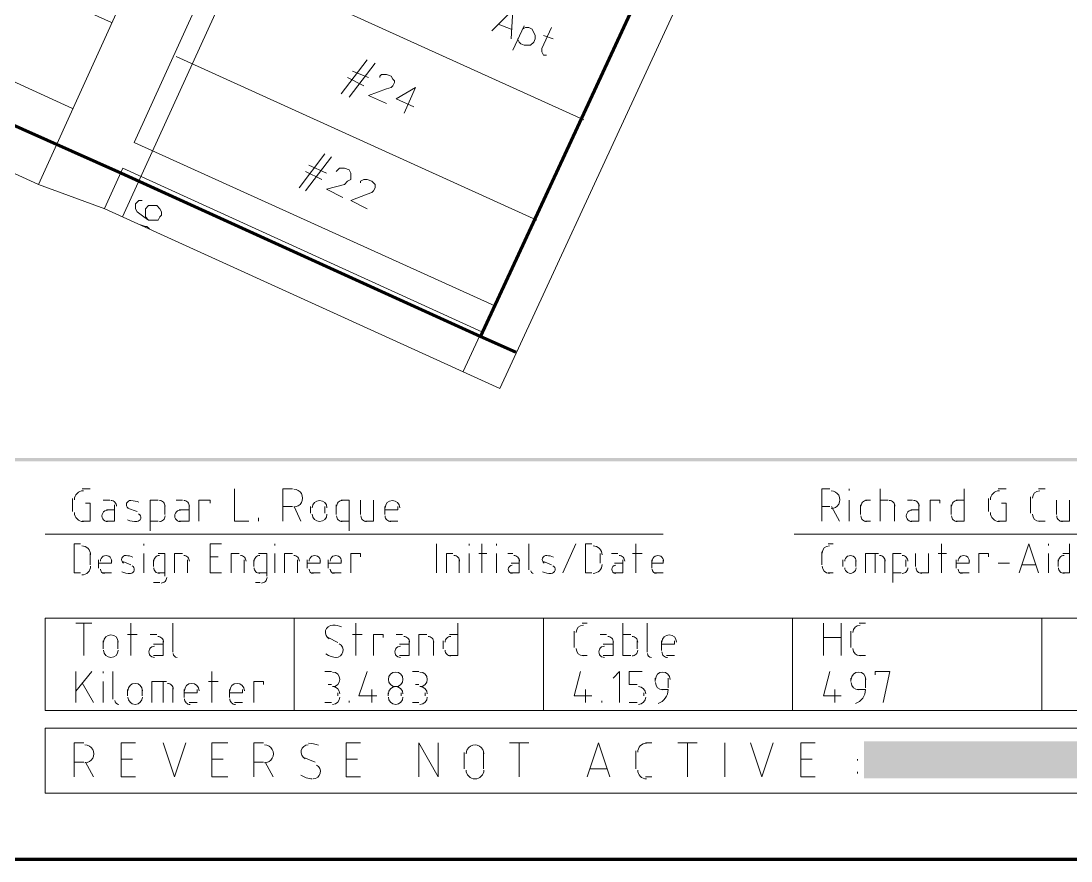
# Model space of a CAD drawing. Header units: millimetres. Extents: x 3.6 to 37.8, y 0.6 to 28.7.
# Drawn here: x 22.479 to 25.184, y 0.595 to 2.759 of the extents above; entities that cross this region are included whole.
import ezdxf

# ---------------------------------------------------------------- set-up
doc = ezdxf.new("R2010")
doc.units = ezdxf.units.MM
for name, color, linetype in [('PDF_0', 7, 'Continuous'), ('PDF_S45$BOUNDARY-NODE', 3, 'Continuous'), ('PDF_S45$strand', 7, 'Continuous')]:
    doc.layers.add(name, color=color, linetype=linetype)
for name, color, linetype, true_color in [('PDF_S45$LOTS', 254, 'Continuous', 0xdcdcdc), ('PDF_S45$ROAD', 8, 'Continuous', 0x808080), ('PDF_S45$SDU', 157, 'Continuous', 0x396472)]:
    doc.layers.add(name, color=color, linetype=linetype, true_color=true_color)

msp = doc.modelspace()

# ---------------------------------------------------------------- linework, layer by layer
at = {"layer": 'PDF_0', "lineweight": 0, "const_width": 0.00834}
msp.add_lwpolyline([(37.7648, 0.5988), (37.7648, 28.6993), (3.5681, 28.6993), (3.5681, 0.5988)], close=True, dxfattribs=at)
at = {"layer": 'PDF_0', "lineweight": 9}
for points in [[(24.8509, 18.7793), (24.6007, 18.2164), (26.623, 17.2907), (26.8649, 17.3866), (27.5946, 17.0613), (27.3194, 16.4359), (29.8755, 15.2558), (28.6788, 12.4495), (28.8622, 12.3619), (26.7064, 7.6042), (26.9024, 7.5124), (26.4646, 6.5575), (26.0059, 6.7702), (23.7125, 1.8123), (22.6951, 2.2751), (22.5241, 2.3377), (17.0491, 4.8479), (16.728, 4.7562), (15.4145, 5.3691)], [(22.6367, 1.5537), (22.6575, 1.5537)], [(23.0287, 1.5537), (23.0287, 1.4703), (23.0662, 1.4703)], [(23.1537, 1.4703), (23.1537, 1.5537), (23.1788, 1.5537)], [(24.5423, 1.4703), (24.5423, 1.5537), (24.5632, 1.5537)], [(24.6132, 1.5496), (24.6132, 1.5537)], [(24.6924, 1.4703), (24.6924, 1.5537)], [(24.9092, 1.5537), (24.9092, 1.4703), (24.8884, 1.4703)], [(24.9968, 1.5537), (25.0177, 1.5537)], [(25.1011, 1.5537), (25.1177, 1.5537)], [(22.6117, 1.4954), (22.6117, 1.5287)], [(22.645, 1.5162), (22.6575, 1.5162), (22.6575, 1.4703), (22.6367, 1.4703)], [(22.6909, 1.5245), (22.7076, 1.5245)], [(22.8118, 1.4453), (22.8118, 1.5245), (22.8327, 1.5245)], [(22.8785, 1.5245), (22.8952, 1.5245)], [(22.9369, 1.4703), (22.9369, 1.5245), (22.9661, 1.5245), (22.9661, 1.5162)], [(23.3247, 1.4453), (23.3247, 1.5245), (23.3039, 1.5245)], [(23.3539, 1.5245), (23.3539, 1.487)], [(23.3664, 1.4703), (23.3873, 1.4703), (23.3873, 1.5245)], [(24.6132, 1.4703), (24.6132, 1.5245)], [(24.6549, 1.5245), (24.6674, 1.5245)], [(24.6924, 1.5245), (24.7133, 1.5245)], [(24.7633, 1.5245), (24.7758, 1.5245)], [(24.8217, 1.4703), (24.8217, 1.5245), (24.8467, 1.5245), (24.8467, 1.5162)], [(24.8884, 1.5245), (24.9092, 1.5245)], [(24.9718, 1.4954), (24.9718, 1.5287)], [(25.0052, 1.5162), (25.0177, 1.5162), (25.0177, 1.4703), (24.9968, 1.4703)], [(25.0802, 1.4912), (25.0802, 1.5329)], [(25.1469, 1.5245), (25.1469, 1.487)], [(25.1594, 1.4703), (25.1803, 1.4703), (25.1803, 1.5245)], [(22.7201, 1.512), (22.7201, 1.4703), (22.6992, 1.4703)], [(22.6992, 1.4995), (22.7201, 1.4995)], [(22.7534, 1.5037), (22.7785, 1.4954)], [(22.8494, 1.512), (22.8494, 1.487)], [(22.9119, 1.512), (22.9119, 1.4703), (22.8869, 1.4703)], [(22.8869, 1.4995), (22.9119, 1.4995)], [(23.1788, 1.5079), (23.1537, 1.5079)], [(23.1829, 1.5079), (23.1996, 1.4703)], [(23.2246, 1.4912), (23.2246, 1.5079)], [(23.2622, 1.5079), (23.2622, 1.4912)], [(23.2914, 1.512), (23.2914, 1.487)], [(23.4164, 1.487), (23.4164, 1.5079)], [(23.4498, 1.5079), (23.4498, 1.4995), (23.4164, 1.4995)], [(24.5632, 1.5079), (24.5423, 1.5079)], [(24.5673, 1.5079), (24.5882, 1.4703)], [(24.6424, 1.487), (24.6424, 1.512)], [(24.7299, 1.512), (24.7299, 1.4703)], [(24.7925, 1.512), (24.7925, 1.4703), (24.7716, 1.4703)], [(24.7716, 1.4995), (24.7925, 1.4995)], [(24.8759, 1.487), (24.8759, 1.512)], [(22.8327, 1.4703), (22.8118, 1.4703)], [(23.0912, 1.4703), (23.0912, 1.4787)], [(23.3039, 1.4703), (23.3247, 1.4703)], [(23.4498, 1.4703), (23.429, 1.4703)], [(24.6674, 1.4703), (24.6549, 1.4703)], [(25.1177, 1.4703), (25.1011, 1.4703)], [(22.6325, 1.412), (22.6158, 1.412), (22.6158, 1.3369), (22.6325, 1.3369)], [(22.7951, 1.4078), (22.7951, 1.412)], [(22.9953, 1.3369), (22.9661, 1.3369), (22.9661, 1.412), (22.9953, 1.412)], [(23.1329, 1.4078), (23.1329, 1.412)], [(23.5499, 1.3369), (23.5499, 1.412)], [(23.6333, 1.4078), (23.6333, 1.412)], [(23.6666, 1.3369), (23.6666, 1.412)], [(23.7042, 1.4078), (23.7042, 1.412)], [(23.7876, 1.3452), (23.7876, 1.412)], [(23.8751, 1.3369), (23.9085, 1.412)], [(23.9502, 1.412), (23.9335, 1.412), (23.9335, 1.3369), (23.9502, 1.3369)], [(24.0628, 1.3369), (24.0628, 1.412)], [(24.559, 1.412), (24.5715, 1.412)], [(24.8509, 1.3369), (24.8509, 1.412)], [(25.051, 1.3369), (25.076, 1.412), (25.1011, 1.3369)], [(25.1261, 1.4078), (25.1261, 1.412)], [(25.1803, 1.412), (25.1803, 1.3369), (25.1636, 1.3369)], [(22.6575, 1.3578), (22.6575, 1.3869)], [(22.7951, 1.3369), (22.7951, 1.3869)], [(22.8494, 1.3286), (22.8494, 1.3869), (22.8327, 1.3869)], [(22.8744, 1.3369), (22.8744, 1.3869), (22.8952, 1.3869)], [(23.0203, 1.3369), (23.0203, 1.3869), (23.0412, 1.3869)], [(23.1121, 1.3286), (23.1121, 1.3869), (23.0912, 1.3869)], [(23.1329, 1.3369), (23.1329, 1.3869)], [(23.1579, 1.3369), (23.1579, 1.3869), (23.1788, 1.3869)], [(23.3289, 1.3369), (23.3289, 1.3869), (23.3539, 1.3869), (23.3539, 1.3786)], [(23.5749, 1.3369), (23.5749, 1.3869), (23.5916, 1.3869)], [(23.6333, 1.3369), (23.6333, 1.3869)], [(23.6583, 1.3869), (23.6791, 1.3869)], [(23.7042, 1.3369), (23.7042, 1.3869)], [(23.7334, 1.3869), (23.7459, 1.3869)], [(23.971, 1.3619), (23.971, 1.3869)], [(24.0002, 1.3869), (24.0169, 1.3869)], [(24.0544, 1.3869), (24.0795, 1.3869)], [(24.5423, 1.3578), (24.5423, 1.3911)], [(24.6549, 1.3369), (24.6549, 1.3869), (24.6882, 1.3869)], [(24.6799, 1.3369), (24.6799, 1.3869)], [(24.7258, 1.3119), (24.7258, 1.3869), (24.7466, 1.3869)], [(24.7842, 1.3869), (24.7842, 1.3536)], [(24.7967, 1.3369), (24.8175, 1.3369), (24.8175, 1.3869)], [(24.8425, 1.3869), (24.8634, 1.3869)], [(24.9468, 1.3369), (24.9468, 1.3869), (24.9718, 1.3869), (24.9718, 1.3786)], [(25.1261, 1.3369), (25.1261, 1.3869)], [(25.1636, 1.3869), (25.1803, 1.3869)], [(22.6784, 1.3494), (22.6784, 1.3703)], [(22.7117, 1.3703), (22.7117, 1.3619), (22.6784, 1.3619)], [(22.7409, 1.3661), (22.7618, 1.3578)], [(22.8202, 1.3703), (22.8202, 1.3536)], [(22.9077, 1.3703), (22.9077, 1.3369)], [(22.987, 1.3786), (22.9661, 1.3786)], [(23.0537, 1.3703), (23.0537, 1.3369)], [(23.0787, 1.3703), (23.0787, 1.3536)], [(23.1913, 1.3703), (23.1913, 1.3369)], [(23.2163, 1.3494), (23.2163, 1.3703)], [(23.2497, 1.3703), (23.2497, 1.3619), (23.2163, 1.3619)], [(23.2705, 1.3494), (23.2705, 1.3703)], [(23.3039, 1.3703), (23.3039, 1.3619), (23.2705, 1.3619)], [(23.6083, 1.3703), (23.6083, 1.3369)], [(23.7625, 1.3703), (23.7625, 1.3369), (23.7417, 1.3369)], [(23.7417, 1.3619), (23.7625, 1.3619)], [(23.8251, 1.3661), (23.8459, 1.3578)], [(24.0294, 1.3703), (24.0294, 1.3369), (24.0086, 1.3369)], [(24.0086, 1.3619), (24.0294, 1.3619)], [(24.1045, 1.3494), (24.1045, 1.3703)], [(24.1337, 1.3703), (24.1337, 1.3619), (24.1045, 1.3619)], [(24.5965, 1.3536), (24.5965, 1.3703)], [(24.6299, 1.3703), (24.6299, 1.3536)], [(24.7049, 1.3703), (24.7049, 1.3369)], [(24.7591, 1.3703), (24.7591, 1.3536)], [(24.8884, 1.3494), (24.8884, 1.3703)], [(24.9218, 1.3703), (24.9218, 1.3619), (24.8884, 1.3619)], [(24.9968, 1.3619), (25.026, 1.3619)], [(25.0927, 1.3578), (25.0594, 1.3578)], [(25.1511, 1.3536), (25.1511, 1.3703)], [(22.7117, 1.3369), (22.6909, 1.3369)], [(22.8327, 1.3369), (22.8494, 1.3369)], [(23.0912, 1.3369), (23.1121, 1.3369)], [(23.2497, 1.3369), (23.2288, 1.3369)], [(23.3039, 1.3369), (23.283, 1.3369)], [(24.1337, 1.3369), (24.1128, 1.3369)], [(24.5715, 1.3369), (24.559, 1.3369)], [(24.7466, 1.3369), (24.7258, 1.3369)], [(24.9218, 1.3369), (24.9009, 1.3369)], [(22.8202, 1.3119), (22.8368, 1.3119)], [(23.0829, 1.3119), (23.0954, 1.3119)], [(22.62, 1.2076), (22.6617, 1.2076)], [(22.6409, 1.1242), (22.6409, 1.2076)], [(22.7618, 1.1242), (22.7618, 1.2076)], [(22.8702, 1.1326), (22.8702, 1.2076)], [(23.3414, 1.1242), (23.3414, 1.2076)], [(23.6041, 1.2076), (23.6041, 1.1242), (23.5832, 1.1242)], [(23.9252, 1.2076), (23.9377, 1.2076)], [(24.0294, 1.2076), (24.0294, 1.1242), (24.0503, 1.1242)], [(24.092, 1.1326), (24.092, 1.2076)], [(24.5465, 1.1242), (24.5465, 1.2076)], [(24.5923, 1.2076), (24.5923, 1.1242)], [(24.6382, 1.2076), (24.6549, 1.2076)], [(22.7534, 1.1785), (22.7785, 1.1785)], [(22.8118, 1.1785), (22.8285, 1.1785)], [(23.2705, 1.1701), (23.2955, 1.1576)], [(23.3331, 1.1785), (23.3581, 1.1785)], [(23.3873, 1.1242), (23.3873, 1.1785), (23.4123, 1.1785), (23.4123, 1.1701)], [(23.4456, 1.1785), (23.4623, 1.1785)], [(23.504, 1.1242), (23.504, 1.1785), (23.5249, 1.1785)], [(23.5832, 1.1785), (23.6041, 1.1785)], [(23.9043, 1.1451), (23.9043, 1.1868)], [(23.971, 1.1785), (23.9877, 1.1785)], [(24.0503, 1.1785), (24.0294, 1.1785)], [(24.5465, 1.1701), (24.5923, 1.1701)], [(24.6174, 1.1451), (24.6174, 1.1868)], [(22.6909, 1.1409), (22.6909, 1.1618)], [(22.7284, 1.1618), (22.7284, 1.1409)], [(22.8452, 1.1618), (22.8452, 1.1242), (22.8202, 1.1242)], [(22.8202, 1.1534), (22.8452, 1.1534)], [(23.479, 1.1618), (23.479, 1.1242), (23.454, 1.1242)], [(23.454, 1.1534), (23.479, 1.1534)], [(23.5415, 1.1618), (23.5415, 1.1242)], [(23.5666, 1.1409), (23.5666, 1.1618)], [(24.0044, 1.1618), (24.0044, 1.1242), (23.9794, 1.1242)], [(23.9794, 1.1534), (24.0044, 1.1534)], [(24.0669, 1.1409), (24.0669, 1.1618)], [(24.1295, 1.1368), (24.1295, 1.1618)], [(24.1628, 1.1618), (24.1628, 1.1534), (24.1295, 1.1534)], [(23.9377, 1.1242), (23.9252, 1.1242)], [(24.1628, 1.1242), (24.142, 1.1242)], [(24.6549, 1.1242), (24.6382, 1.1242)], [(22.62, 1.0033), (22.62, 1.0825)], [(22.6617, 1.0825), (22.62, 1.0325)], [(22.6909, 1.0784), (22.6909, 1.0825)], [(22.7159, 1.0117), (22.7159, 1.0825)], [(22.9703, 1.0033), (22.9703, 1.0825)], [(23.2622, 1.0825), (23.2788, 1.0825)], [(23.3706, 1.0825), (23.3497, 1.02), (23.3956, 1.02)], [(23.4873, 1.0825), (23.504, 1.0825)], [(23.921, 1.0825), (23.9043, 1.02), (23.9502, 1.02)], [(24.0211, 1.0033), (24.0211, 1.0825), (24.0044, 1.0659)], [(24.0669, 1.0492), (24.0461, 1.0492), (24.0461, 1.0825), (24.0795, 1.0825)], [(24.5632, 1.0825), (24.5465, 1.02), (24.5923, 1.02)], [(24.7008, 1.0033), (24.7174, 1.0825), (24.6799, 1.0825), (24.6799, 1.0742)], [(22.6909, 1.0033), (22.6909, 1.0575)], [(22.816, 1.0033), (22.816, 1.0575), (22.8535, 1.0575)], [(22.8452, 1.0033), (22.8452, 1.0575)], [(22.9619, 1.0575), (22.987, 1.0575)], [(23.0787, 1.0033), (23.0787, 1.0575), (23.1037, 1.0575), (23.1037, 1.0492)], [(24.1128, 1.0659), (24.1128, 1.0575)], [(24.1462, 1.0408), (24.1462, 1.0659)], [(24.6174, 1.0659), (24.6174, 1.0575)], [(24.6549, 1.0408), (24.6549, 1.0659)], [(22.6367, 1.0534), (22.6659, 1.0033)], [(22.7534, 1.02), (22.7534, 1.0367)], [(22.791, 1.0367), (22.791, 1.02)], [(22.8702, 1.0408), (22.8702, 1.0033)], [(22.8994, 1.0158), (22.8994, 1.0367)], [(22.9327, 1.0367), (22.9327, 1.0283), (22.8994, 1.0283)], [(23.0161, 1.0158), (23.0161, 1.0367)], [(23.0495, 1.0367), (23.0495, 1.0283), (23.0161, 1.0283)], [(23.2788, 1.0492), (23.2705, 1.0492)], [(23.2955, 1.0283), (23.2955, 1.02)], [(23.3831, 1.0367), (23.3831, 1.0033)], [(23.4248, 1.02), (23.4248, 1.0283)], [(23.4581, 1.0283), (23.4581, 1.02)], [(23.504, 1.0492), (23.4957, 1.0492)], [(23.5207, 1.0283), (23.5207, 1.02)], [(23.9335, 1.0367), (23.9335, 1.0033)], [(24.0836, 1.02), (24.0836, 1.0283)], [(24.5757, 1.0367), (24.5757, 1.0033)], [(22.9327, 1.0033), (22.9119, 1.0033)], [(23.0495, 1.0033), (23.0287, 1.0033)], [(23.2788, 1.0033), (23.2622, 1.0033)], [(23.3247, 1.0033), (23.3247, 1.0075)], [(23.504, 1.0033), (23.4873, 1.0033)], [(23.9752, 1.0033), (23.9752, 1.0075)], [(24.0461, 1.0033), (24.0669, 1.0033)], [(22.6158, 0.8115), (22.6158, 0.8991), (22.6409, 0.8991)], [(22.7743, 0.8115), (22.7368, 0.8115), (22.7368, 0.8991), (22.7743, 0.8991)], [(22.8452, 0.8991), (22.8744, 0.8115), (22.9036, 0.8991)], [(23.012, 0.8115), (22.9703, 0.8115), (22.9703, 0.8991), (23.012, 0.8991)], [(23.0787, 0.8115), (23.0787, 0.8991), (23.1037, 0.8991)], [(23.3539, 0.8115), (23.3164, 0.8115), (23.3164, 0.8991), (23.3539, 0.8991)], [(23.504, 0.8115), (23.504, 0.8991), (23.5541, 0.8115), (23.5541, 0.8991)], [(23.7375, 0.8991), (23.7876, 0.8991)], [(23.7625, 0.8115), (23.7625, 0.8991)], [(23.9377, 0.8115), (23.9669, 0.8991), (23.9961, 0.8115)], [(24.0878, 0.8991), (24.1045, 0.8991)], [(24.1712, 0.8991), (24.2212, 0.8991)], [(24.1962, 0.8115), (24.1962, 0.8991)], [(24.2921, 0.8115), (24.2921, 0.8991)], [(24.3588, 0.8991), (24.388, 0.8115), (24.4172, 0.8991)], [(24.5256, 0.8115), (24.4881, 0.8115), (24.4881, 0.8991), (24.5256, 0.8991)], [(23.6208, 0.8324), (23.6208, 0.8741)], [(23.6708, 0.8741), (23.6708, 0.8324)], [(24.0628, 0.8324), (24.0628, 0.8782)], [(22.6409, 0.849), (22.6158, 0.849)], [(22.645, 0.849), (22.6659, 0.8115)], [(22.766, 0.8574), (22.7368, 0.8574)], [(22.9995, 0.8574), (22.9703, 0.8574)], [(23.1037, 0.849), (23.0787, 0.849)], [(23.1079, 0.849), (23.1287, 0.8115)], [(23.208, 0.8615), (23.2371, 0.849)], [(23.3456, 0.8574), (23.3164, 0.8574)], [(24.5173, 0.8574), (24.4881, 0.8574)], [(24.634, 0.8532), (24.634, 0.8574)], [(23.9877, 0.8324), (23.946, 0.8324)], [(24.634, 0.8198), (24.634, 0.824)], [(24.1045, 0.8115), (24.0878, 0.8115)]]:
    msp.add_lwpolyline(points, dxfattribs=at)
for points in [[(22.7828, 1.5188, 0.094476), (22.7623, 1.5234, 0.787413), (22.7553, 1.504)], [(22.7536, 1.4738, 0.141729), (22.7773, 1.4692, 0.787414), (22.7819, 1.489)], [(22.767, 1.3777, 0.094475), (22.7495, 1.3816, 0.787413), (22.7428, 1.3622)], [(23.8512, 1.3777, 0.094475), (23.8337, 1.3816, 0.787413), (23.827, 1.3622)], [(22.7387, 1.3399, 0.141729), (22.7607, 1.3358, 0.787414), (22.7652, 1.3555)], [(23.8229, 1.3399, 0.141729), (23.8449, 1.3358, 0.787414), (23.8494, 1.3555)], [(23.3046, 1.1979, 0.094475), (23.2823, 1.2023, 0.787412), (23.2733, 1.1668)], [(23.3006, 1.0251, 0.414213), (23.2818, 1.0439, 1), (23.2818, 1.0814)], [(23.5257, 1.0251, 0.414213), (23.507, 1.0439, 1), (23.507, 1.0814)], [(24.1295, 1.0367), (24.1462, 1.0367, -0.320098), (24.1204, 1.0002)], [(24.634, 1.0367), (24.6549, 1.0367, -0.320098), (24.6291, 1.0002)]]:
    msp.add_lwpolyline(points, format="xyb", dxfattribs=at)
at = {"layer": 'PDF_0', "color": 8, "lineweight": 0, "true_color": 0x808080}
for points in [[(22.5408, 1.437), (24.1337, 1.437)], [(24.4714, 1.437), (25.7516, 1.437)]]:
    msp.add_lwpolyline(points, dxfattribs=at)
at = {"layer": 'PDF_0', "color": 254, "lineweight": 0, "true_color": 0xdcdcdc}
for points in [[(22.5408, 0.9825), (25.7516, 0.9825), (25.7516, 1.2201), (22.5408, 1.2201)], [(22.5408, 0.9366), (25.7516, 0.9366), (25.7516, 0.7698), (22.5408, 0.7698)]]:
    msp.add_lwpolyline(points, close=True, dxfattribs=at)
for points in [[(23.1829, 0.9825), (23.1829, 1.2201)], [(23.8251, 0.9825), (23.8251, 1.2201)], [(24.4672, 0.9825), (24.4672, 1.2201)], [(25.1094, 0.9825), (25.1094, 1.2201)]]:
    msp.add_lwpolyline(points, dxfattribs=at)
at = {"layer": 'PDF_0', "lineweight": 9}
msp.add_circle((23.4444, 1.0627), 0.0188, dxfattribs=at)
for centre, radius, start, end in [((22.6396, 1.5255), 0.0229, 89.9999, 180.0001), ((23.1817, 1.5297), 0.0229, 269.9999, 90.0001), ((24.5662, 1.5255), 0.0229, 269.9999, 90.0001), ((24.9998, 1.5255), 0.0229, 89.9999, 180.0001), ((25.1041, 1.5297), 0.0188, 90, 180), ((22.7105, 1.5088), 0.0146, 359.9999, 90.0001), ((22.8356, 1.5088), 0.0146, 359.9999, 90.0001), ((22.8982, 1.5088), 0.0146, 359.9999, 90.0001), ((23.2484, 1.5047), 0.0188, 0, 180), ((23.3068, 1.5088), 0.0146, 89.9999, 180.0001), ((23.4361, 1.5047), 0.0188, 0, 180), ((24.6579, 1.5088), 0.0146, 89.9999, 180.0001), ((24.7163, 1.5088), 0.0146, 359.9999, 90.0001), ((24.7788, 1.5088), 0.0146, 359.9999, 90.0001), ((24.8914, 1.5088), 0.0146, 89.9999, 180.0001), ((22.6396, 1.4922), 0.0229, 179.9999, 270.0001), ((22.7022, 1.4838), 0.0146, 89.9999, 270.0001), ((22.8898, 1.4838), 0.0146, 89.9999, 270.0001), ((24.7747, 1.4838), 0.0146, 89.9999, 270.0001), ((24.9998, 1.4922), 0.0229, 179.9999, 270.0001), ((22.8356, 1.4838), 0.0146, 269.9999, 0.0001), ((23.2484, 1.488), 0.0188, 180, 360), ((23.3068, 1.4838), 0.0146, 179.9999, 270.0001), ((23.3694, 1.4838), 0.0146, 179.9999, 270.0001), ((23.4319, 1.4838), 0.0146, 179.9999, 270.0001), ((24.6579, 1.4838), 0.0146, 179.9999, 270.0001), ((24.8914, 1.4838), 0.0146, 179.9999, 270.0001), ((25.1041, 1.488), 0.0188, 180, 270), ((25.1625, 1.4838), 0.0146, 179.9999, 270.0001), ((22.6355, 1.3837), 0.0229, 0, 90.0001), ((22.698, 1.3671), 0.0146, 359.9999, 180.0001), ((22.8356, 1.3671), 0.0146, 89.9999, 180.0001), ((22.8982, 1.3671), 0.0146, 359.9999, 90.0001), ((23.0441, 1.3671), 0.0146, 359.9999, 90.0001), ((23.0942, 1.3671), 0.0146, 89.9999, 180.0001), ((23.1817, 1.3671), 0.0146, 359.9999, 90.0001), ((23.2359, 1.3671), 0.0146, 359.9999, 180.0001), ((23.2901, 1.3671), 0.0146, 359.9999, 180.0001), ((23.5946, 1.3671), 0.0146, 359.9999, 90.0001), ((23.7488, 1.3671), 0.0146, 359.9999, 90.0001), ((23.9532, 1.3837), 0.0229, 0, 90.0001), ((24.0199, 1.3671), 0.0146, 359.9999, 90.0001), ((24.12, 1.3671), 0.0146, 359.9999, 180.0001), ((24.562, 1.3879), 0.0188, 90, 180), ((24.6162, 1.3671), 0.0146, 359.9999, 180.0001), ((24.6913, 1.3671), 0.0146, 359.9999, 90.0001), ((24.7496, 1.3671), 0.0146, 359.9999, 90.0001), ((24.9081, 1.3671), 0.0146, 359.9999, 180.0001), ((25.1666, 1.3671), 0.0146, 89.9999, 180.0001), ((22.6355, 1.3546), 0.0229, 269.9999, 359.9999), ((23.7447, 1.3462), 0.0104, 90.0001, 269.9999), ((23.9532, 1.3587), 0.0229, 269.9999, 359.9999), ((24.0116, 1.3462), 0.0104, 90.0001, 269.9999), ((24.562, 1.3546), 0.0188, 180, 270), ((22.6938, 1.3462), 0.0104, 180.0001, 269.9999), ((22.8356, 1.3504), 0.0146, 179.9999, 270.0001), ((23.0942, 1.3504), 0.0146, 179.9999, 270.0001), ((23.2318, 1.3462), 0.0104, 180.0001, 269.9999), ((23.286, 1.3462), 0.0104, 180.0001, 269.9999), ((23.7989, 1.342), 0.00625, 179.9999, 270.0001), ((24.1158, 1.3462), 0.0104, 180.0001, 269.9999), ((24.6162, 1.3504), 0.0146, 179.9999, 0.0001), ((24.7496, 1.3504), 0.0146, 269.9999, 0.0001), ((24.7997, 1.3504), 0.0146, 179.9999, 270.0001), ((24.9039, 1.3462), 0.0104, 180.0001, 269.9999), ((25.1666, 1.3504), 0.0146, 179.9999, 270.0001), ((22.8398, 1.3254), 0.0146, 269.9999, 0.0001), ((23.0983, 1.3254), 0.0146, 269.9999, 0.0001), ((23.9282, 1.1836), 0.0188, 90, 180), ((24.6412, 1.1836), 0.0188, 90, 180), ((22.7105, 1.1586), 0.0188, 0, 180), ((22.8314, 1.1586), 0.0146, 359.9999, 90.0001), ((23.4653, 1.1586), 0.0146, 359.9999, 90.0001), ((23.5278, 1.1586), 0.0146, 359.9999, 90.0001), ((23.5862, 1.1586), 0.0146, 89.9999, 180.0001), ((23.9907, 1.1586), 0.0146, 359.9999, 90.0001), ((24.0533, 1.1586), 0.0146, 359.9999, 90.0001), ((24.1492, 1.1586), 0.0188, 0, 180), ((22.7105, 1.1377), 0.0188, 180, 360), ((22.8231, 1.1335), 0.0146, 89.9999, 270.0001), ((23.2901, 1.1377), 0.0188, 270.2417, 63.111), ((23.4569, 1.1335), 0.0146, 89.9999, 270.0001), ((23.5862, 1.1377), 0.0146, 179.9999, 270.0001), ((23.9282, 1.1419), 0.0188, 180, 270), ((23.9824, 1.1335), 0.0146, 89.9999, 270.0001), ((24.0533, 1.1377), 0.0146, 269.9999, 0.0001), ((24.6412, 1.1419), 0.0188, 180, 270), ((22.8815, 1.1294), 0.0104, 180.0001, 269.9999), ((23.2943, 1.1711), 0.0521, 235.4317, 267.6982), ((24.1033, 1.1294), 0.0104, 180.0001, 269.9999), ((24.145, 1.1335), 0.0146, 179.9999, 270.0001), ((24.1325, 1.0627), 0.0188, 0, 180), ((24.6371, 1.0627), 0.0188, 0, 180), ((22.7731, 1.0335), 0.0188, 0, 180), ((22.8565, 1.0376), 0.0146, 359.9999, 90.0001), ((22.919, 1.0335), 0.0188, 0, 180), ((23.0358, 1.0335), 0.0188, 0, 180), ((23.4444, 1.0251), 0.0188, 0, 180), ((24.0699, 1.0251), 0.0188, 0, 90), ((24.1325, 1.0543), 0.0188, 180, 270), ((24.6371, 1.0543), 0.0188, 180, 270), ((22.7314, 1.0084), 0.0104, 180.0001, 269.9999), ((22.7731, 1.0168), 0.0188, 180, 360), ((22.9148, 1.0126), 0.0146, 179.9999, 270.0001), ((23.0316, 1.0126), 0.0146, 179.9999, 270.0001), ((23.2818, 1.0168), 0.0188, 270, 360), ((23.4444, 1.0168), 0.0188, 180, 360), ((23.507, 1.0168), 0.0188, 270, 360), ((24.0699, 1.0168), 0.0188, 270, 360), ((22.6438, 0.8708), 0.0229, 269.9999, 90.0001), ((23.1067, 0.8708), 0.0229, 269.9999, 90.0001), ((23.2193, 0.875), 0.0188, 90.2417, 243.111), ((23.2193, 0.8291), 0.0688, 67.8955, 89.4837), ((23.6488, 0.8708), 0.0229, 0, 180.0001), ((24.0908, 0.875), 0.0229, 89.9999, 180.0001), ((23.2318, 0.825), 0.0188, 270.2417, 63.111), ((23.2318, 0.8625), 0.0563, 235.4316, 267.6984), ((23.6488, 0.8291), 0.0229, 179.9999, 359.9999), ((24.0908, 0.8291), 0.0229, 179.9999, 270.0001)]:
    msp.add_arc(centre, radius, start, end, dxfattribs=at)
at = {"layer": 'PDF_0', "transparency": 33554559}
for points in [[(3.5681, 1.633), (3.5681, 1.6246), (37.7648, 1.633)], [(3.5681, 1.6246), (37.7648, 1.633), (37.7648, 1.6246)]]:
    msp.add_solid(points, dxfattribs=at)
at = {"layer": 'PDF_0', "color": 61, "true_color": 0xdfff7f, "transparency": 33554559}
for points in [[(24.6507, 0.9032), (24.6507, 0.8073), (25.6973, 0.9032)], [(24.6507, 0.8073), (25.6973, 0.9032), (25.6973, 0.8073)]]:
    msp.add_solid(points, dxfattribs=at)
at = {"layer": 'PDF_S45$BOUNDARY-NODE', "lineweight": 60}
for points in [[(23.6625, 1.9457), (22.7368, 2.3669), (21.7193, 2.8214), (20.7895, 3.2467)], [(24.1628, 3.0257), (23.6625, 1.9457), (23.7537, 1.9053)]]:
    msp.add_lwpolyline(points, dxfattribs=at)
at = {"layer": 'PDF_S45$LOTS', "lineweight": 0}
for points in [[(23.618, 1.8556), (25.9559, 6.9036)], [(22.7117, 2.7546), (21.8611, 3.1383)], [(23.9293, 2.5045), (22.9995, 2.9256)], [(22.6117, 2.5336), (21.7652, 2.9214)], [(23.8084, 2.2459), (22.8785, 2.6671)]]:
    msp.add_lwpolyline(points, dxfattribs=at)
at = {"layer": 'PDF_S45$ROAD', "lineweight": 0}
for points in [[(23.7, 2.0249), (22.7701, 2.4461), (23.0954, 3.1591), (25.2595, 7.9127)], [(22.5236, 2.3379), (22.8952, 3.1549)], [(23.6666, 1.9582), (22.7409, 2.3794), (22.694, 2.2755)]]:
    msp.add_lwpolyline(points, dxfattribs=at)
at = {"layer": 'PDF_S45$SDU', "lineweight": 0}
for points in [[(23.6917, 2.7338), (23.7459, 2.788), (23.7417, 2.7129)], [(23.7417, 2.738), (23.7083, 2.7505)], [(23.7459, 2.6838), (23.7751, 2.7463)], [(23.7709, 2.738), (23.7792, 2.7421), (23.7876, 2.7421), (23.7959, 2.738), (23.8042, 2.7213), (23.8042, 2.7129), (23.8001, 2.7046), (23.7917, 2.6963), (23.7751, 2.6963), (23.7667, 2.7004), (23.7625, 2.7046), (23.7584, 2.7129)], [(23.8334, 2.6712), (23.8251, 2.6712), (23.8209, 2.6796), (23.8209, 2.6879), (23.8459, 2.7421)], [(23.8501, 2.7129), (23.8251, 2.7213)], [(23.3039, 2.5712), (23.3706, 2.6587)], [(23.3247, 2.5628), (23.3914, 2.6504)], [(23.3747, 2.6129), (23.3331, 2.6296)], [(23.3622, 2.592), (23.3205, 2.6129)], [(23.4039, 2.6129), (23.4039, 2.617), (23.4081, 2.6212), (23.4206, 2.6212), (23.4331, 2.617), (23.4373, 2.6087), (23.4415, 2.6045), (23.4415, 2.6004), (23.4373, 2.592), (23.4331, 2.5879), (23.4206, 2.5837), (23.3747, 2.567), (23.4206, 2.5462)], [(23.4915, 2.5378), (23.4456, 2.5587), (23.4957, 2.5879), (23.4665, 2.5211)], [(23.1954, 2.3293), (23.2622, 2.4169)], [(23.2121, 2.321), (23.2788, 2.4085)], [(23.2663, 2.3669), (23.2205, 2.3877)], [(23.2538, 2.3502), (23.2121, 2.371)], [(23.2914, 2.371), (23.2997, 2.3794), (23.3122, 2.3794), (23.3247, 2.3752), (23.3289, 2.3669), (23.3289, 2.3502), (23.3205, 2.346), (23.3122, 2.3377), (23.2663, 2.3252), (23.308, 2.3043)], [(23.3539, 2.3418), (23.3539, 2.346), (23.3622, 2.3502), (23.3706, 2.3502), (23.3831, 2.346), (23.3914, 2.3377), (23.3914, 2.3293), (23.3873, 2.321), (23.3831, 2.3168), (23.3706, 2.3126), (23.3289, 2.296), (23.3706, 2.2751)]]:
    msp.add_lwpolyline(points, dxfattribs=at)
at = {"layer": 'PDF_S45$strand', "color": 254, "lineweight": 0, "true_color": 0xdcdcdc}
msp.add_lwpolyline([(22.7404, 2.2545), (23.1412, 3.1341)], dxfattribs=at)
at = {"layer": 'PDF_S45$strand', "lineweight": 0}
for points in [[(22.8077, 2.2459), (22.7951, 2.2543), (22.7785, 2.2668), (22.7743, 2.2751), (22.7743, 2.2876), (22.7826, 2.296), (22.791, 2.296)], [(22.8097, 2.223), (22.8035, 2.2292), (22.7993, 2.2292), (22.7868, 2.2334)]]:
    msp.add_lwpolyline(points, dxfattribs=at)
msp.add_lwpolyline([(22.7993, 2.2543), (22.7993, 2.2751), (22.8077, 2.2835), (22.8285, 2.2835), (22.8368, 2.2751), (22.841, 2.2668), (22.841, 2.2584), (22.8368, 2.2543), (22.8327, 2.2459), (22.8077, 2.2459)], close=True, dxfattribs=at)

doc.saveas('drawing.dxf')
